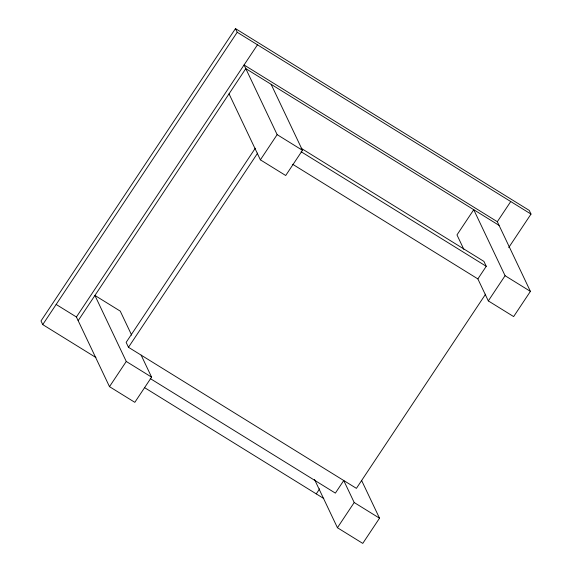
<?xml version="1.0" encoding="UTF-8"?>
<svg xmlns="http://www.w3.org/2000/svg" width="572" height="572" viewBox="0 0 572 572"><rect width="100%" height="100%" fill="white"/><g stroke="black" fill="none" stroke-linecap="round" stroke-linejoin="round"><path stroke-width="0.86" d="M508.73 247.562L531.002 214.085L529.257 210.417L235.471 28.6L40.998 320.942L42.743 324.61L95.924 357.529M42.743 324.61L237.216 32.268L235.471 28.6M141.141 355.133L151.587 377.134L134.82 402.331L109.495 386.658L76.412 316.988L257.471 44.809M78.157 320.656L245.803 68.633L499.07 225.375M255.312 148.205L126.147 342.385L128.478 347.29L356.413 488.359L485.585 294.18M128.478 347.29L257.643 153.117M109.495 386.658L126.262 361.454L94.923 295.452L120.249 311.125L131.653 335.142M271.128 84.306L302.466 150.314L285.707 175.511L260.382 159.838L277.141 134.635L244.065 64.965L497.325 221.707L530.408 291.377L513.642 316.581L488.316 300.908L477.87 278.907L292.714 164.314M316.266 493.893L319.619 488.853M497.325 221.707L510.739 201.544M477.87 278.907L486.25 266.302L483.919 261.397L301.044 148.212M361.561 480.366L379.522 518.196L362.762 543.4L337.437 527.727L354.197 502.523L343.751 480.523L335.371 493.121L150.214 378.535M488.316 300.908L505.083 275.704L473.738 209.702L456.978 234.906L463.821 249.313M237.216 32.268L531.002 214.085M277.141 134.635L302.466 150.314M505.083 275.704L530.408 291.377M301.094 151.716L486.25 266.302M56.156 304.447L76.412 316.988M126.262 361.454L151.587 377.134M354.197 502.523L379.522 518.196M144.552 387.623L323.773 498.534M229.036 93.837L260.382 159.838M314.5 479.429L337.437 527.727"/></g></svg>
